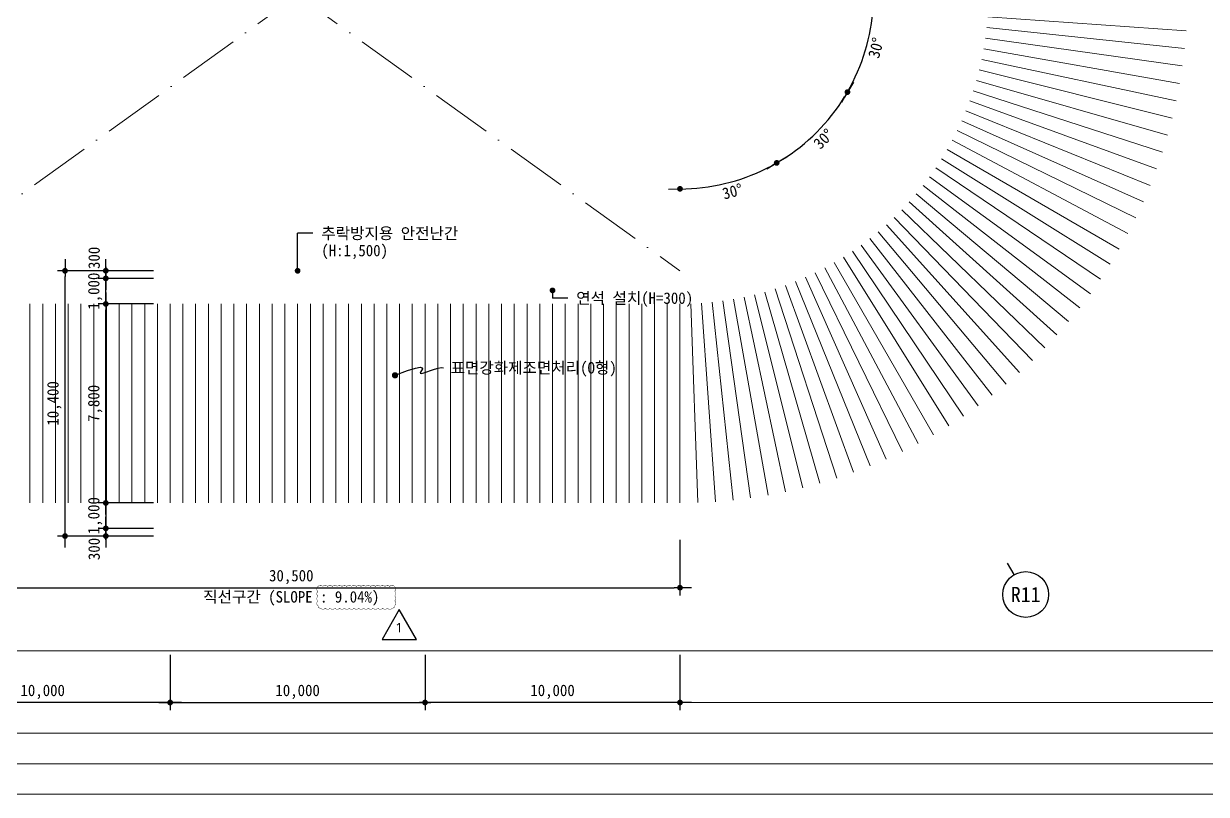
# Model space of a CAD drawing. Header units: millimetres. Extents: x 2292510 to 2787134, y 32296 to 526467.
# Drawn here: x 2712223 to 2758620, y 277341 to 307554 of the extents above; entities that cross this region are included whole.
import ezdxf
from ezdxf.enums import TextEntityAlignment as Align

# ---------------------------------------------------------------- set-up
doc = ezdxf.new("R2010")
doc.units = ezdxf.units.MM
doc.header["$LTSCALE"] = 200
doc.header["$MEASUREMENT"] = 0
doc.linetypes.add('ACAD_ISO10W100', pattern=[18, 12, -3, 0, -3])
doc.layers.get('0').update_dxf_attribs({"linetype": 'CONTINUOUS'})
for name, color, linetype, lineweight in [('A-AXIS-BUBL', 7, 'CONTINUOUS', 25), ('A-BORD-TEXT', 3, 'CONTINUOUS', 25), ('A-DIMS', 7, 'CONTINUOUS', 25), ('A-MKXS-LEAD', 7, 'CONTINUOUS', 25), ('A-MKXS-TEXT1', 3, 'CONTINUOUS', 25), ('A-SSXS-PATT', 8, 'CONTINUOUS', 18), ('A-XXXX-OPEN', 1, 'ACAD_ISO10W100', 15), ('A-XXXX-TXT2', 3, 'CONTINUOUS', 25), ('REV-202205', 20, 'CONTINUOUS', 25)]:
    doc.layers.add(name, color=color, linetype=linetype, lineweight=lineweight)
doc.layers.add('A-XXXX-NPLT', color=144, linetype='CONTINUOUS', lineweight=15, plot=False)
doc.styles.add('HY울릉도L', font='')
doc.styles.add('돋움', font='')
doc.styles.add('돋움체', font='')
doc.styles.add('맑은고딕', font='malgun.ttf')
doc.styles.get('HY울릉도L').set_extended_font_data('HYwulM')
doc.styles.get('돋움').set_extended_font_data('DotumChe')
doc.styles.get('돋움체').set_extended_font_data('DotumChe')
doc.dimstyles.new('CDIM', dxfattribs={"dimtxt": 3, "dimasz": 1.5, "dimexe": 2, "dimexo": 1, "dimgap": 1, "dimtad": 1, "dimdec": 0, "dimrnd": 0.5, "dimzin": 0, "dimdsep": 32, "dimlunit": 6, "dimtxsty": 'HY울릉도L', "dimblk1": '_CIDOT', "dimblk2": '_CIDOT', "dimsah": 1, "dimcen": 5.5, "dimclrd": 2, "dimclre": 2, "dimclrt": 7, "dimadec": 0, "dimazin": 0, "dimtfac": 1, "dimtdec": 0, "dimtix": 1, "dimtmove": 2, "dimatfit": 1, "dimldrblk": '_CIDOT', "dimfxl": 1, "dimtolj": 1, "dimtzin": 0, "dimlwd": -1, "dimarcsym": 0})

# ---------------------------------------------------------------- blocks, each defined once
blk = doc.blocks.new('_CIDOT')
at = {"color": 0, "linetype": 'ByBlock'}
blk.add_line((2, 0), (-1, 0), dxfattribs=at)
at = {"color": 0, "linetype": 'ByBlock', "const_width": 0.5}
blk.add_lwpolyline([(-0.25, 0, 1), (0.25, 0, 1)], format="xyb", close=True, dxfattribs=at)
blk = doc.blocks.new('*D22')
at = {"layer": 'A-DIMS', "lineweight": -2, "transparency": 16777216}
for p, q in [((2707471, 287316), (2707471, 285141)), ((2737971, 287316), (2737971, 285141))]:
    blk.add_line(p, q, dxfattribs=at)
at = {"layer": 'A-DIMS', "transparency": 16777216}
blk.add_line((2707696, 285441), (2737746, 285441), dxfattribs=at)
at = {"layer": 'A-DIMS', "transparency": 16777216, "xscale": 225, "yscale": 225, "zscale": 225, "rotation": 180}
blk.add_blockref('_CIDOT', (2707471, 285441), dxfattribs=at)
at = {"layer": 'A-DIMS', "transparency": 16777216, "xscale": 225, "yscale": 225, "zscale": 225}
blk.add_blockref('_CIDOT', (2737971, 285441), dxfattribs=at)
at = {"layer": 'A-DIMS', "color": 3, "transparency": 16777216, "insert": (2722721, 285858), "char_height": 450, "attachment_point": 5, "style": '돋움'}
blk.add_mtext('\\A1;30,500', dxfattribs=at)
blk = doc.blocks.new('*D145')
at = {"layer": 'A-DIMS', "lineweight": -2, "transparency": 16777216}
for p, q in [((2717321, 296566), (2715146, 296566)), ((2717321, 288766), (2715146, 288766))]:
    blk.add_line(p, q, dxfattribs=at)
at = {"layer": 'A-DIMS', "transparency": 16777216}
blk.add_line((2715446, 288991), (2715446, 296341), dxfattribs=at)
at = {"layer": 'A-DIMS', "transparency": 16777216, "xscale": 225, "yscale": 225, "zscale": 225}
for p, rotation in [((2715446, 296566), 90), ((2715446, 288766), 270)]:
    blk.add_blockref('_CIDOT', p, dxfattribs=dict(at, rotation=rotation))
at = {"layer": 'A-DIMS', "color": 3, "transparency": 16777216, "insert": (2715028, 292666), "char_height": 450, "attachment_point": 5, "rotation": 90, "style": '돋움'}
blk.add_mtext('\\A1;7,800', dxfattribs=at)
blk = doc.blocks.new('*D146')
at = {"layer": 'A-DIMS', "transparency": 16777216}
for p, q in [((2715446, 288991), (2715446, 289216)), ((2715446, 288766), (2715446, 287766)), ((2715446, 287541), (2715446, 287316))]:
    blk.add_line(p, q, dxfattribs=at)
at = {"layer": 'A-DIMS', "lineweight": -2, "transparency": 16777216}
for p, q in [((2717321, 288766), (2715146, 288766)), ((2717321, 287766), (2715146, 287766))]:
    blk.add_line(p, q, dxfattribs=at)
at = {"layer": 'A-DIMS', "transparency": 16777216, "xscale": 225, "yscale": 225, "zscale": 225}
for p, rotation in [((2715446, 288766), 270), ((2715446, 287766), 90)]:
    blk.add_blockref('_CIDOT', p, dxfattribs=dict(at, rotation=rotation))
at = {"layer": 'A-DIMS', "color": 3, "transparency": 16777216, "insert": (2715028, 288266), "char_height": 450, "attachment_point": 5, "rotation": 90, "style": '돋움'}
blk.add_mtext('\\A1;1,000', dxfattribs=at)
blk = doc.blocks.new('*D147')
at = {"layer": 'A-DIMS', "transparency": 16777216}
for p, q in [((2715446, 297791), (2715446, 298016)), ((2715446, 296566), (2715446, 297566)), ((2715446, 296341), (2715446, 296116))]:
    blk.add_line(p, q, dxfattribs=at)
at = {"layer": 'A-DIMS', "lineweight": -2, "transparency": 16777216}
for p, q in [((2717321, 297566), (2715146, 297566)), ((2717321, 296566), (2715146, 296566))]:
    blk.add_line(p, q, dxfattribs=at)
at = {"layer": 'A-DIMS', "transparency": 16777216, "xscale": 225, "yscale": 225, "zscale": 225}
for p, rotation in [((2715446, 297566), 270), ((2715446, 296566), 90)]:
    blk.add_blockref('_CIDOT', p, dxfattribs=dict(at, rotation=rotation))
at = {"layer": 'A-DIMS', "color": 3, "transparency": 16777216, "insert": (2715028, 297066), "char_height": 450, "attachment_point": 5, "rotation": 90, "style": '돋움'}
blk.add_mtext('\\A1;1,000', dxfattribs=at)
blk = doc.blocks.new('*D148')
at = {"layer": 'A-DIMS', "lineweight": -2, "transparency": 16777216}
for p, q in [((2717321, 297866), (2713546, 297866)), ((2717321, 287466), (2713546, 287466))]:
    blk.add_line(p, q, dxfattribs=at)
at = {"layer": 'A-DIMS', "transparency": 16777216}
blk.add_line((2713846, 287691), (2713846, 297641), dxfattribs=at)
at = {"layer": 'A-DIMS', "transparency": 16777216, "xscale": 225, "yscale": 225, "zscale": 225}
for p, rotation in [((2713846, 297866), 90), ((2713846, 287466), 270)]:
    blk.add_blockref('_CIDOT', p, dxfattribs=dict(at, rotation=rotation))
at = {"layer": 'A-DIMS', "color": 3, "transparency": 16777216, "insert": (2713428, 292666), "char_height": 450, "attachment_point": 5, "rotation": 90, "style": '돋움'}
blk.add_mtext('\\A1;10,400', dxfattribs=at)
blk = doc.blocks.new('*D185')
at = {"layer": 'A-DIMS', "transparency": 16777216}
blk.add_arc((2737971, 308666), 7587, 301.6992, 328.3008, dxfattribs=at)
at = {"layer": 'A-DIMS', "transparency": 16777216, "xscale": 225, "yscale": 225, "zscale": 225}
for p, rotation in [((2744541, 304872), 59.15041440067552), ((2741764, 302095), 210.8495855993253)]:
    blk.add_blockref('_CIDOT', p, dxfattribs=dict(at, rotation=rotation))
at = {"layer": 'A-DIMS', "color": 3, "transparency": 16777216, "insert": (2743601, 303035), "char_height": 450, "attachment_point": 5, "rotation": 45, "style": '돋움'}
blk.add_mtext('\\A1;30°', dxfattribs=at)
blk = doc.blocks.new('*D186')
at = {"layer": 'A-DIMS', "transparency": 16777216}
blk.add_arc((2737971, 308666), 7587, 271.6992, 298.3008, dxfattribs=at)
at = {"layer": 'A-DIMS', "transparency": 16777216, "xscale": 225, "yscale": 225, "zscale": 225}
for p, rotation in [((2741764, 302095), 29.15041450030208), ((2737971, 301078), 180.8495854996978)]:
    blk.add_blockref('_CIDOT', p, dxfattribs=dict(at, rotation=rotation))
at = {"layer": 'A-DIMS', "color": 3, "transparency": 16777216, "insert": (2740032, 300974), "char_height": 450, "attachment_point": 5, "rotation": 15, "style": '돋움'}
blk.add_mtext('\\A1;30°', dxfattribs=at)
blk = doc.blocks.new('*D188')
at = {"layer": 'A-DIMS', "transparency": 16777216}
blk.add_arc((2737971, 308666), 7587, 61.6992, 88.3008, dxfattribs=at)
at = {"layer": 'A-DIMS', "transparency": 16777216, "xscale": 225, "yscale": 225, "zscale": 225}
for p, rotation in [((2737971, 316253), 179.1504144006755), ((2741764, 315236), 330.8495855993231)]:
    blk.add_blockref('_CIDOT', p, dxfattribs=dict(at, rotation=rotation))
at = {"layer": 'A-DIMS', "color": 3, "transparency": 16777216, "insert": (2740032, 316357), "char_height": 450, "attachment_point": 5, "rotation": 345, "style": '돋움'}
blk.add_mtext('\\A1;30°', dxfattribs=at)
blk = doc.blocks.new('*D190')
at = {"layer": 'A-DIMS', "transparency": 16777216}
blk.add_arc((2737971, 308666), 7587, 331.6992, 358.3008, dxfattribs=at)
at = {"layer": 'A-DIMS', "transparency": 16777216, "xscale": 225, "yscale": 225, "zscale": 225}
for p, rotation in [((2745558, 308666), 89.15041440067117), ((2744541, 304872), 240.8495855993243)]:
    blk.add_blockref('_CIDOT', p, dxfattribs=dict(at, rotation=rotation))
at = {"layer": 'A-DIMS', "color": 3, "transparency": 16777216, "insert": (2745662, 306605), "char_height": 450, "attachment_point": 5, "rotation": 75, "style": '돋움'}
blk.add_mtext('\\A1;30°', dxfattribs=at)
blk = doc.blocks.new('*U164')
at = {"layer": 'A-SSXS-PATT'}
blk.add_line((0, -3900), (0, 3900), dxfattribs=at)
blk = doc.blocks.new('*U165')
at = {"color": 0, "linetype": 'ByBlock', "lineweight": -2, "transparency": 16777216}
for p, rotation in [((2610855, 413726), 4.000000000000041), ((2611412, 413756), 1.999999999999765), ((2608644, 413416), 11.99999999999999), ((2609192, 413522), 9.999999999999977), ((2609744, 413610), 7.99999999999998), ((2610298, 413678), 5.999999999999965), ((2607027, 412982), 17.99999999999997), ((2607561, 413146), 15.99999999999997), ((2608100, 413290), 13.99999999999997), ((2605977, 412600), 22), ((2606498, 412801), 19.99999999999998), ((2605463, 412382), 23.99999999999997), ((2604459, 411893), 28), ((2604957, 412146), 25.99999999999998), ((2603971, 411622), 29.99999999999999), ((2603492, 411334), 32), ((2602566, 410710), 36.00000000000001), ((2603024, 411030), 34.00000000000001), ((2602120, 410374), 37.99999999999999), ((2601686, 410022), 39.99999999999999), ((2601265, 409656), 41.99999999999999), ((2600856, 409275), 43.99999999999999), ((2600461, 408880), 45.99999999999999), ((2600080, 408472), 47.99999999999999), ((2599714, 408050), 49.99999999999999), ((2599363, 407616), 51.99999999999999), ((2599027, 407170), 53.99999999999997), ((2598706, 406713), 56), ((2598402, 406244), 57.99999999999999), ((2598114, 405765), 59.99999999999999), ((2597844, 405277), 61.99999999999999), ((2597590, 404779), 63.99999999999999), ((2597354, 404273), 66), ((2597136, 403759), 68), ((2596936, 403238), 70), ((2596754, 402710), 72), ((2596591, 402176), 74), ((2596446, 401636), 75.99999999999997), ((2596320, 401092), 77.99999999999999), ((2596214, 400544), 79.99999999999999), ((2596127, 399992), 82), ((2596058, 399438), 83.99999999999999), ((2596010, 398882), 86), ((2595981, 398324), 87.99999999999999), ((2595971, 397766), 89.99999999999997), ((2595981, 397207), 92), ((2596010, 396649), 93.99999999999999), ((2596058, 396093), 96), ((2596127, 395539), 98), ((2596214, 394987), 99.99999999999999), ((2596320, 394439), 102), ((2596446, 393895), 104), ((2596591, 393355), 106), ((2596754, 392821), 108), ((2596936, 392293), 110), ((2597136, 391772), 112), ((2597354, 391258), 114), ((2597590, 390752), 116), ((2597844, 390254), 118), ((2598114, 389766), 120), ((2598402, 389287), 122), ((2598706, 388818), 124), ((2599027, 388361), 126), ((2599363, 387915), 128), ((2599714, 387481), 130), ((2600080, 387059), 132), ((2600461, 386651), 134), ((2600856, 386256), 136), ((2601265, 385875), 138), ((2601686, 385509), 140), ((2602120, 385157), 142), ((2602566, 384821), 144), ((2603024, 384501), 146), ((2603492, 384197), 148), ((2603971, 383909), 150), ((2604459, 383638), 152), ((2604957, 383385), 154), ((2605463, 383149), 156), ((2605977, 382931), 158), ((2606498, 382730), 160), ((2607026, 382549), 162), ((2607561, 382385), 164), ((2608100, 382241), 166), ((2608644, 382115), 168.0000000000001), ((2609192, 382009), 170), ((2609744, 381921), 172), ((2610298, 381853), 174), ((2610855, 381805), 176.0000000000001), ((2611412, 381775), 178.0000000000001), ((2611971, 381766), 180)]:
    blk.add_blockref('*U164', p, dxfattribs=dict(at, rotation=rotation))
blk.add_blockref('*U164', (2611971, 413765), dxfattribs=at)
blk = doc.blocks.new('rampline_1')
at = {"layer": 'A-SSXS-PATT'}
for p, q in [((-25500, -12100), (-25500, -19900)), ((-25000, -12100), (-25000, -19900)), ((-24500, -12100), (-24500, -19900)), ((-24000, -12100), (-24000, -19900)), ((-23500, -12100), (-23500, -19900)), ((-23000, -12100), (-23000, -19900)), ((-22500, -12100), (-22500, -19900)), ((-22000, -12100), (-22000, -19900)), ((-21500, -12100), (-21500, -19900)), ((-21000, -12100), (-21000, -19900)), ((-20500, -12100), (-20500, -19900)), ((-20000, -12100), (-20000, -19900)), ((-19500, -12100), (-19500, -19900)), ((-19000, -12100), (-19000, -19900)), ((-18500, -12100), (-18500, -19900)), ((-18000, -12100), (-18000, -19900)), ((-17500, -12100), (-17500, -19900)), ((-17000, -12100), (-17000, -19900)), ((-16500, -12100), (-16500, -19900)), ((-16000, -12100), (-16000, -19900)), ((-15500, -12100), (-15500, -19900)), ((-15000, -12100), (-15000, -19900)), ((-14500, -12100), (-14500, -19900)), ((-14000, -12100), (-14000, -19900)), ((-13500, -12100), (-13500, -19900)), ((-13000, -12100), (-13000, -19900)), ((-12500, -12100), (-12500, -19900)), ((-12000, -12100), (-12000, -19900)), ((-11500, -12100), (-11500, -19900)), ((-11000, -12100), (-11000, -19900)), ((-10500, -12100), (-10500, -19900)), ((-10000, -12100), (-10000, -19900)), ((-9500, -12100), (-9500, -19900)), ((-9000, -12100), (-9000, -19900)), ((-8500, -12100), (-8500, -19900)), ((-8000, -12100), (-8000, -19900)), ((-7500, -12100), (-7500, -19900)), ((-7000, -12100), (-7000, -19900)), ((-6500, -12100), (-6500, -19900)), ((-6000, -12100), (-6000, -19900)), ((-5500, -12100), (-5500, -19900)), ((-5000, -12100), (-5000, -19900)), ((-4500, -12100), (-4500, -19900)), ((-4000, -12100), (-4000, -19900)), ((-3500, -12100), (-3500, -19900)), ((-3000, -12100), (-3000, -19900)), ((-2500, -12100), (-2500, -19900)), ((-2000, -12100), (-2000, -19900)), ((-1500, -12100), (-1500, -19900)), ((-1000, -12100), (-1000, -19900)), ((-500, -12100), (-500, -19900)), ((0, -12100), (0, -19900))]:
    blk.add_line(p, q, dxfattribs=at)
at = {"xscale": -1}
blk.add_blockref('*U165', (2611971, -397766), dxfattribs=at)
blk = doc.blocks.new('*D308')
at = {"layer": 'A-DIMS', "transparency": 16777216}
for p, q in [((2715446, 298091), (2715446, 298316)), ((2715446, 297866), (2715446, 297566)), ((2715446, 297341), (2715446, 297116))]:
    blk.add_line(p, q, dxfattribs=at)
at = {"layer": 'A-DIMS', "lineweight": -2, "transparency": 16777216}
for p, q in [((2717321, 297866), (2715146, 297866)), ((2717321, 297566), (2715146, 297566))]:
    blk.add_line(p, q, dxfattribs=at)
at = {"layer": 'A-DIMS', "transparency": 16777216, "xscale": 225, "yscale": 225, "zscale": 225}
for p, rotation in [((2715446, 297866), 270), ((2715446, 297566), 90)]:
    blk.add_blockref('_CIDOT', p, dxfattribs=dict(at, rotation=rotation))
at = {"layer": 'A-DIMS', "color": 3, "transparency": 16777216, "insert": (2714988, 298372), "char_height": 450, "attachment_point": 5, "rotation": 90, "style": '돋움'}
blk.add_mtext('\\A1;300', dxfattribs=at)
blk = doc.blocks.new('*D309')
at = {"layer": 'A-DIMS', "transparency": 16777216}
for p, q in [((2715446, 287991), (2715446, 288216)), ((2715446, 287466), (2715446, 287766)), ((2715446, 287241), (2715446, 287016))]:
    blk.add_line(p, q, dxfattribs=at)
at = {"layer": 'A-DIMS', "lineweight": -2, "transparency": 16777216}
for p, q in [((2717321, 287766), (2715146, 287766)), ((2717321, 287466), (2715146, 287466))]:
    blk.add_line(p, q, dxfattribs=at)
at = {"layer": 'A-DIMS', "transparency": 16777216, "xscale": 225, "yscale": 225, "zscale": 225}
for p, rotation in [((2715446, 287766), 270), ((2715446, 287466), 90)]:
    blk.add_blockref('_CIDOT', p, dxfattribs=dict(at, rotation=rotation))
at = {"layer": 'A-DIMS', "color": 3, "transparency": 16777216, "insert": (2714988, 286959), "char_height": 450, "attachment_point": 5, "rotation": 90, "style": '돋움'}
blk.add_mtext('\\A1;300', dxfattribs=at)
blk = doc.blocks.new('*D250')
at = {"layer": 'A-DIMS', "lineweight": -2, "transparency": 16777216}
for p, q in [((43241, 18700), (43241, 16525)), ((53241, 18700), (53241, 16525))]:
    blk.add_line(p, q, dxfattribs=at)
at = {"layer": 'A-DIMS', "transparency": 16777216}
blk.add_line((53016, 16825), (43466, 16825), dxfattribs=at)
at = {"layer": 'A-DIMS', "transparency": 16777216, "xscale": 225, "yscale": 225, "zscale": 225, "rotation": 180}
blk.add_blockref('_CIDOT', (43241, 16825), dxfattribs=at)
at = {"layer": 'A-DIMS', "transparency": 16777216, "xscale": 225, "yscale": 225, "zscale": 225}
blk.add_blockref('_CIDOT', (53241, 16825), dxfattribs=at)
at = {"layer": 'A-DIMS', "color": 3, "transparency": 16777216, "insert": (48241, 17243), "char_height": 450, "attachment_point": 5, "style": '돋움'}
blk.add_mtext('\\A1;10,000', dxfattribs=at)
blk = doc.blocks.new('*D251')
at = {"layer": 'A-DIMS', "lineweight": -2, "transparency": 16777216}
for p, q in [((53241, 18700), (53241, 16525)), ((63241, 18700), (63241, 16525))]:
    blk.add_line(p, q, dxfattribs=at)
at = {"layer": 'A-DIMS', "transparency": 16777216}
blk.add_line((53466, 16825), (63016, 16825), dxfattribs=at)
at = {"layer": 'A-DIMS', "transparency": 16777216, "xscale": 225, "yscale": 225, "zscale": 225, "rotation": 180}
blk.add_blockref('_CIDOT', (53241, 16825), dxfattribs=at)
at = {"layer": 'A-DIMS', "transparency": 16777216, "xscale": 225, "yscale": 225, "zscale": 225}
blk.add_blockref('_CIDOT', (63241, 16825), dxfattribs=at)
at = {"layer": 'A-DIMS', "color": 3, "transparency": 16777216, "insert": (58241, 17243), "char_height": 450, "attachment_point": 5, "style": '돋움'}
blk.add_mtext('\\A1;10,000', dxfattribs=at)
blk = doc.blocks.new('*D252')
at = {"layer": 'A-DIMS', "lineweight": -2, "transparency": 16777216}
for p, q in [((63241, 18700), (63241, 16525)), ((73241, 18700), (73241, 16525))]:
    blk.add_line(p, q, dxfattribs=at)
at = {"layer": 'A-DIMS', "transparency": 16777216}
blk.add_line((73016, 16825), (63466, 16825), dxfattribs=at)
at = {"layer": 'A-DIMS', "transparency": 16777216, "xscale": 225, "yscale": 225, "zscale": 225, "rotation": 180}
blk.add_blockref('_CIDOT', (63241, 16825), dxfattribs=at)
at = {"layer": 'A-DIMS', "transparency": 16777216, "xscale": 225, "yscale": 225, "zscale": 225}
blk.add_blockref('_CIDOT', (73241, 16825), dxfattribs=at)
at = {"layer": 'A-DIMS', "color": 3, "transparency": 16777216, "insert": (68241, 17243), "char_height": 450, "attachment_point": 5, "style": '돋움'}
blk.add_mtext('\\A1;10,000', dxfattribs=at)
blk = doc.blocks.new('A$C098F3C96')
at = {"layer": 'REV-202205'}
blk.add_lwpolyline([(2252, 3900), (0, 0), (4504, 0)], close=True, dxfattribs=at)
at = {"layer": 'A-BORD-TEXT', "style": '맑은고딕'}
blk.add_text('1', height=1250, dxfattribs=at).set_placement((2227, 1534), align=Align.MIDDLE)
blk = doc.blocks.new('dim_진입램프')
blk.add_line((86353.7, 21838.5), (86091.3, 22293.1))
at = {"layer": 'A-AXIS-BUBL', "ltscale": 0.2}
blk.add_circle((86803.8, 21059.1), 900, dxfattribs=at)
at = {"layer": 'A-XXXX-NPLT'}
for points in [[(104566.3, 13225), (11916.3, 13225), (11916.3, 75875), (104566.3, 75875)], [(103366.3, 14425), (13116.3, 14425), (13116.3, 74675), (103366.3, 74675)], [(102166.3, 15625), (14316.3, 15625), (14316.3, 73475), (102166.3, 73475)], [(100966.3, 16825), (15516.3, 16825), (15516.3, 72275), (100966.3, 72275)], [(17541.3, 70250), (98941.3, 70250), (98941.3, 18850), (17541.3, 18850)]]:
    blk.add_lwpolyline(points, close=True, dxfattribs=at)
at = {"layer": 'A-XXXX-TXT2', "ltscale": 0.2, "style": '돋움체'}
blk.add_text('R11', height=600, dxfattribs=at).set_placement((86803.8, 21059.1), align=Align.MIDDLE)
at = {"layer": 'A-DIMS'}
for base, p1, p2, picture, middle in [((43241.3, 16825), (53241.3, 18850), (43241.3, 18850), '*D250', (48241.3, 17242.8)), ((63241.3, 16825), (73241.3, 18850), (63241.3, 18850), '*D252', (68241.3, 17242.8))]:
    dim = blk.add_linear_dim(base=base, p1=p1, p2=p2, angle=180, dimstyle='CDIM', override={"dimscale": 150, "dimtxsty": '돋움', "dimclrd": 256, "dimclre": 256, "dimclrt": 3}, dxfattribs=at)
    dim.commit()
    dim.dimension.update_dxf_attribs({"geometry": picture, "text_midpoint": middle})
dim = blk.add_linear_dim(base=(63241.3, 16825), p1=(53241.3, 18850), p2=(63241.3, 18850), dimstyle='CDIM', override={"dimscale": 150, "dimtxsty": '돋움', "dimclrd": 256, "dimclre": 256, "dimclrt": 3}, dxfattribs=at)
dim.commit()
dim.dimension.update_dxf_attribs({"geometry": '*D251', "text_midpoint": (58241.3, 17242.8)})

msp = doc.modelspace()

# ---------------------------------------------------------------- linework, layer by layer
at = {"layer": 'A-MKXS-LEAD'}
for p, q in [((2722970.8, 297865.5), (2722970.8, 299336)), ((2723570.8, 299336), (2722970.8, 299336)), ((2732970.8, 297095), (2732970.8, 296795.1)), ((2733570.8, 296795.1), (2732970.8, 296795.1))]:
    msp.add_line(p, q, dxfattribs=at)
for points, const_width in [([(2722914.5, 297865.5, 1), (2723027, 297865.5, 1)], 112.5), ([(2732914.5, 297095, 1), (2733027, 297095, 1)], 112.5), ([(2726729.8, 293773.6, 1), (2726854.2, 293761.2, 1)], 120)]:
    msp.add_lwpolyline(points, format="xyb", close=True, dxfattribs=dict(at, const_width=const_width))
msp.add_lwpolyline([(2726792, 293767.4), (2727280.8, 293951.7), (2727599.3, 294051.2), (2727780.5, 294083.4), (2727857.5, 294066), (2727863.2, 294016.5), (2727830.8, 293952.4), (2727793.1, 293891.5), (2727783.3, 293851.1), (2727826.6, 293844.5), (2727917.2, 293866.5), (2728041.6, 293907.5), (2728186, 293958.1), (2728337.1, 294008.5), (2728481.1, 294049.3), (2728604.6, 294070.9), (2728693.9, 294063.7)], dxfattribs=at)
at = {"layer": 'A-XXXX-OPEN'}
for p, q in [((2707970.8, 319465.5), (2737970.8, 297865.5)), ((2737970.8, 319465.5), (2707970.8, 297865.5))]:
    msp.add_line(p, q, dxfattribs=at)
at = {"layer": 'REV-202205', "const_width": 15}
msp.add_lwpolyline([(2723772.5, 285486.1, -0.5205671), (2723960, 285486.1, -0.5205671), (2724147.5, 285486.1, -0.5205671), (2724335, 285486.1, -0.5205671), (2724522.5, 285486.1, -0.5205671), (2724710, 285486.1, -0.5205671), (2724897.5, 285486.1, -0.5205671), (2725085, 285486.1, -0.5205671), (2725272.5, 285486.1, -0.5205671), (2725460, 285486.1, -0.5205671), (2725647.5, 285486.1, -0.5205671), (2725835, 285486.1, -0.5205671), (2726022.5, 285486.1, -0.5205671), (2726210, 285486.1, -0.5205671), (2726397.5, 285486.1, -0.5205671), (2726585, 285486.1, -0.5205671), (2726772.5, 285486.1, -0.5205671), (2726775.4, 285301.5, -0.5205671), (2726775.4, 285114, -0.5205671), (2726775.4, 284926.5, -0.5205671), (2726775.4, 284739, -0.5205671), (2726683.7, 284643.2, -0.5205671), (2726496.2, 284643.2, -0.5205671), (2726308.7, 284643.2, -0.5205671), (2726121.2, 284643.2, -0.5205671), (2725933.7, 284643.2, -0.5205671), (2725746.2, 284643.2, -0.5205671), (2725558.7, 284643.2, -0.5205671), (2725371.2, 284643.2, -0.5205671), (2725183.7, 284643.2, -0.5205671), (2724996.2, 284643.2, -0.5205671), (2724808.7, 284643.2, -0.5205671), (2724621.2, 284643.2, -0.5205671), (2724433.7, 284643.2, -0.5205671), (2724246.2, 284643.2, -0.5205671), (2724058.7, 284643.2, -0.5205671), (2723871.2, 284643.2, -0.5205671), (2723772.5, 284732.1, -0.5205671), (2723772.5, 284919.6, -0.5205671), (2723772.5, 285107.1, -0.5205671), (2723772.5, 285294.6, -0.5205671)], format="xyb", close=True, dxfattribs=at)

# ---------------------------------------------------------------- block references
for name, p in [('dim_진입램프', (2664729.5, 264115.5)), ('rampline_1', (2737970.8, 308665.5))]:
    msp.add_blockref(name, p)
at = {"xscale": 0.3000000000000004, "yscale": 0.3000000000000004, "zscale": 0.3000000000000004}
msp.add_blockref('A$C098F3C96', (2726284.3, 283414.5), dxfattribs=at)

# ---------------------------------------------------------------- texts
at = {"layer": 'A-DIMS', "color": 3, "insert": (2722720.8, 285022.7), "char_height": 450, "attachment_point": 5, "style": '돋움'}
msp.add_mtext('직선구간 (SLOPE : 9.04%)', dxfattribs=at)
at = {"layer": 'A-MKXS-TEXT1', "style": '돋움체'}
for s, p in [('추락방지용 안전난간', (2723899.9, 299336)), ('(H:1,500)', (2723899.9, 298661)), ('연석 설치(H=300)', (2733899.9, 296795.1))]:
    msp.add_text(s, height=450, dxfattribs=at).set_placement(p, align=Align.MIDDLE_LEFT)
at = {"layer": 'A-XXXX-TXT2', "style": '돋움체'}
msp.add_text('표면강화제조면처리(O형)', height=450, dxfattribs=at).set_placement((2728970.8, 294063.7), align=Align.MIDDLE_LEFT)

# ---------------------------------------------------------------- dimensions: what is measured, and where the dimension line sits
at = {"layer": 'A-DIMS'}
for base, line1, line2, override, picture, middle in [((2739288.3, 301193.5), ((2737970.8, 334365.5), (2737970.8, 282965.5)), ((2737970.8, 308665.5), (2750820.8, 286408.7)), {"dimscale": 150, "dimtad": 2, "dimtxsty": '돋움', "dimclrd": 256, "dimclre": 256, "dimclrt": 3}, '*D186', (2740031.6, 300974.3)), ((2740565.7, 315795.2), ((2737970.8, 334365.5), (2737970.8, 282965.5)), ((2737970.8, 308665.5), (2750820.8, 330922.4)), {"dimscale": 150, "dimtxsty": '돋움', "dimclrd": 256, "dimclre": 256, "dimclrt": 3}, '*D188', (2740031.6, 316356.7)), ((2745100.4, 306070.5), ((2737970.8, 308665.5), (2760227.6, 295815.5)), ((2737970.8, 308665.5), (2763670.8, 308665.5)), {"dimscale": 150, "dimtad": 2, "dimtxsty": '돋움', "dimclrd": 256, "dimclre": 256, "dimclrt": 3}, '*D190', (2745662, 306604.6)), ((2742847.7, 302853.3), ((2737970.8, 308665.5), (2750820.8, 286408.7)), ((2737970.8, 308665.5), (2760227.6, 295815.5)), {"dimscale": 150, "dimtad": 2, "dimtxsty": '돋움', "dimclrd": 256, "dimclre": 256, "dimclrt": 3}, '*D185', (2743601.1, 303035.1))]:
    dim = msp.add_angular_dim_2l(base=base, line1=line1, line2=line2, dimstyle='CDIM', override=override, dxfattribs=at)
    dim.commit()
    dim.dimension.update_dxf_attribs({"geometry": picture, "text_midpoint": middle})
for base, p1, p2, angle, picture, middle in [((2715445.8, 297565.5), (2717470.8, 297865.5), (2717470.8, 297565.5), 270, '*D308', (2714988.5, 298372.1)), ((2715445.8, 287765.5), (2717470.8, 287465.5), (2717470.8, 287765.5), 90, '*D309', (2714988.5, 286958.9))]:
    dim = msp.add_linear_dim(base=base, p1=p1, p2=p2, angle=angle, dimstyle='CDIM', override={"dimscale": 150, "dimtxsty": '돋움', "dimclrd": 256, "dimclre": 256, "dimclrt": 3}, dxfattribs=at)
    dim.commit()
    dim.dimension.update_dxf_attribs({"geometry": picture, "text_midpoint": middle, "dimtype": 160})
for base, p1, p2, angle, picture, middle in [((2713845.8, 297865.5), (2717470.8, 287465.5), (2717470.8, 297865.5), 270, '*D148', (2713427.9, 292665.5)), ((2715445.8, 297565.5), (2717470.8, 296565.5), (2717470.8, 297565.5), 270, '*D147', (2715027.9, 297065.5)), ((2715445.8, 296565.5), (2717470.8, 288765.5), (2717470.8, 296565.5), 270, '*D145', (2715027.9, 292665.5)), ((2715445.8, 287765.5), (2717470.8, 288765.5), (2717470.8, 287765.5), 270, '*D146', (2715027.9, 288265.5)), ((2737970.8, 285440.5), (2707470.8, 287465.5), (2737970.8, 287465.5), 180, '*D22', (2722720.8, 285858.3))]:
    dim = msp.add_linear_dim(base=base, p1=p1, p2=p2, angle=angle, dimstyle='CDIM', override={"dimscale": 150, "dimtxsty": '돋움', "dimclrd": 256, "dimclre": 256, "dimclrt": 3}, dxfattribs=at)
    dim.commit()
    dim.dimension.update_dxf_attribs({"geometry": picture, "text_midpoint": middle})

doc.saveas('drawing.dxf')
